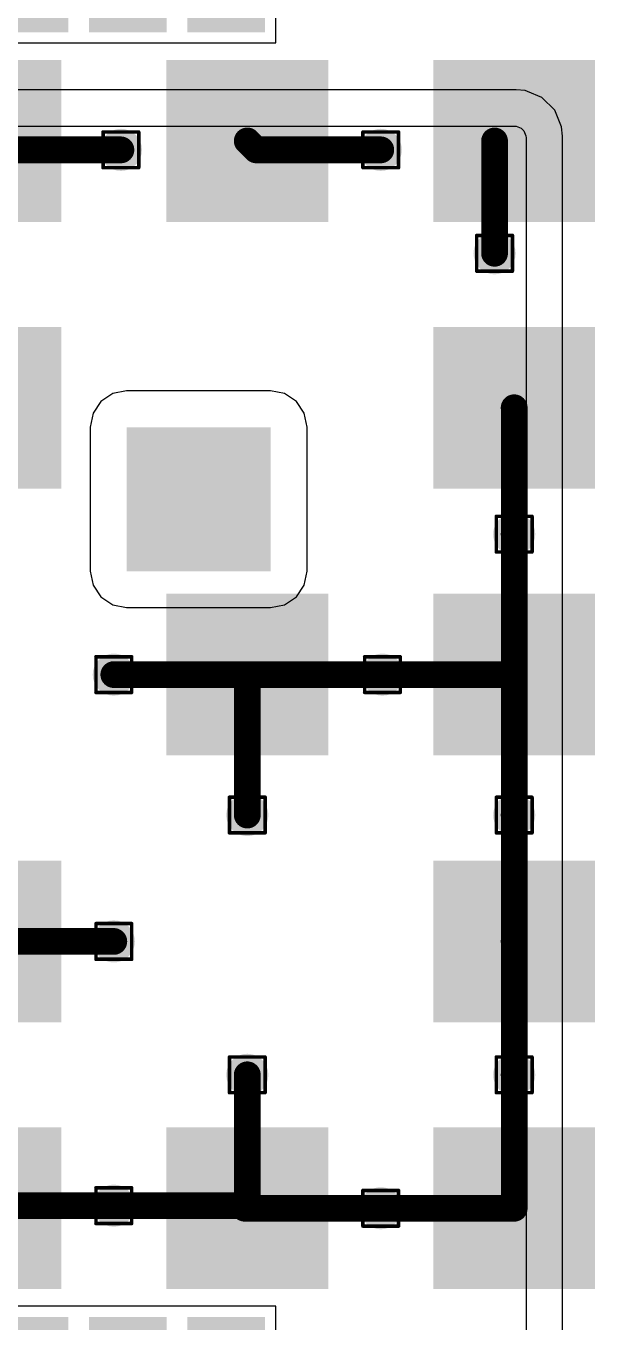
# Model space of a CAD drawing. Header units: inches. Extents: x -40 to 219, y 2 to 133.
# Drawn here: x 55.31 to 63.42, y 50.43 to 68.89 of the extents above; entities that cross this region are included whole.
import ezdxf

# ---------------------------------------------------------------- set-up
doc = ezdxf.new("R2010")
doc.units = ezdxf.units.IN
for name, color, linetype in [('Bottom Layer', 5, 'Continuous'), ('Drill Drawing', 1, 'Continuous'), ('Keep-Out Layer', 6, 'Continuous'), ('Top Layer', 1, 'Continuous'), ('Top Paste', 8, 'Continuous'), ('Top Solder', 216, 'Continuous'), ('Via Holes', 16, 'Continuous')]:
    doc.layers.add(name, color=color, linetype=linetype)

# ---------------------------------------------------------------- blocks, each defined once
blk = doc.blocks.new('A7672E__FASE__24')
at = {"layer": 'Keep-Out Layer'}
blk.add_hatch(color=6, dxfattribs=at).paths.add_polyline_path([(1.473, -4.133), (3.523, -4.133), (3.523, -2.083), (1.473, -2.083)])
at = {"layer": 'Top Layer'}
for points in [[(-6.55, -1.05), (-8.65, -1.05), (-8.65, 1.05), (-6.55, 1.05)], [(-2.75, -1.05), (-4.85, -1.05), (-4.85, 1.05), (-2.75, 1.05)], [(4.85, -1.05), (2.75, -1.05), (2.75, 1.05), (4.85, 1.05)], [(8.65, -1.05), (6.55, -1.05), (6.55, 1.05), (8.65, 1.05)], [(-6.55, -4.85), (-8.65, -4.85), (-8.65, -2.75), (-6.55, -2.75)], [(1.05, -2.75), (1.05, -4.85), (-1.05, -4.85), (-1.05, -2.75)], [(8.65, -4.85), (6.55, -4.85), (6.55, -2.75), (8.65, -2.75)], [(-6.55, -8.65), (-8.65, -8.65), (-8.65, -6.55), (-6.55, -6.55)], [(-2.75, -8.65), (-4.85, -8.65), (-4.85, -6.55), (-2.75, -6.55)], [(1.05, -8.65), (-1.05, -8.65), (-1.05, -6.55), (1.05, -6.55)], [(4.85, -8.65), (2.75, -8.65), (2.75, -6.55), (4.85, -6.55)], [(8.65, -8.65), (6.55, -8.65), (6.55, -6.55), (8.65, -6.55)]]:
    blk.add_hatch(color=1, dxfattribs=at).paths.add_polyline_path(points)
at = {"layer": 'Top Paste'}
for points in [[(-6.55, -1.05), (-8.65, -1.05), (-8.65, 1.05), (-6.55, 1.05)], [(-2.75, -1.05), (-4.85, -1.05), (-4.85, 1.05), (-2.75, 1.05)], [(4.85, -1.05), (2.75, -1.05), (2.75, 1.05), (4.85, 1.05)], [(8.65, -1.05), (6.55, -1.05), (6.55, 1.05), (8.65, 1.05)], [(-6.55, -4.85), (-8.65, -4.85), (-8.65, -2.75), (-6.55, -2.75)], [(1.05, -2.75), (1.05, -4.85), (-1.05, -4.85), (-1.05, -2.75)], [(8.65, -4.85), (6.55, -4.85), (6.55, -2.75), (8.65, -2.75)], [(-6.55, -8.65), (-8.65, -8.65), (-8.65, -6.55), (-6.55, -6.55)], [(-2.75, -8.65), (-4.85, -8.65), (-4.85, -6.55), (-2.75, -6.55)], [(1.05, -8.65), (-1.05, -8.65), (-1.05, -6.55), (1.05, -6.55)], [(4.85, -8.65), (2.75, -8.65), (2.75, -6.55), (4.85, -6.55)], [(8.65, -8.65), (6.55, -8.65), (6.55, -6.55), (8.65, -6.55)]]:
    blk.add_hatch(color=8, dxfattribs=at).paths.add_polyline_path(points)
at = {"layer": 'Top Solder'}
for points in [[(-6.448, -1.152), (-8.752, -1.152), (-8.752, 1.152), (-6.448, 1.152)], [(-2.648, -1.152), (-4.952, -1.152), (-4.952, 1.152), (-2.648, 1.152)], [(4.952, -1.152), (2.648, -1.152), (2.648, 1.152), (4.952, 1.152)], [(8.752, -1.152), (6.448, -1.152), (6.448, 1.152), (8.752, 1.152)], [(-10.452, -0.148), (-9.148, -0.148), (-9.148, -1.252), (-10.452, -1.252)], [(10.452, -1.252), (9.148, -1.252), (9.148, -0.148), (10.452, -0.148)], [(-10.452, -1.548), (-9.148, -1.548), (-9.148, -2.652), (-10.452, -2.652)], [(10.452, -2.652), (9.148, -2.652), (9.148, -1.548), (10.452, -1.548)], [(-6.448, -4.952), (-8.752, -4.952), (-8.752, -2.648), (-6.448, -2.648)], [(1.152, -2.648), (1.152, -4.952), (-1.152, -4.952), (-1.152, -2.648)], [(8.752, -4.952), (6.448, -4.952), (6.448, -2.648), (8.752, -2.648)], [(-10.452, -2.948), (-9.148, -2.948), (-9.148, -4.052), (-10.452, -4.052)], [(10.452, -4.052), (9.148, -4.052), (9.148, -2.948), (10.452, -2.948)], [(-6.448, -8.752), (-8.752, -8.752), (-8.752, -6.448), (-6.448, -6.448)], [(-2.648, -8.752), (-4.952, -8.752), (-4.952, -6.448), (-2.648, -6.448)], [(1.152, -8.752), (-1.152, -8.752), (-1.152, -6.448), (1.152, -6.448)], [(4.952, -8.752), (2.648, -8.752), (2.648, -6.448), (4.952, -6.448)], [(8.752, -8.752), (6.448, -8.752), (6.448, -6.448), (8.752, -6.448)]]:
    blk.add_hatch(color=216, dxfattribs=at).paths.add_polyline_path(points)

msp = doc.modelspace()

# ---------------------------------------------------------------- hatches: boundary and pattern name
at = {"layer": 'Bottom Layer'}
h = msp.add_hatch(color=5, dxfattribs=at)
edge = h.paths.add_edge_path()
edge.add_arc((56.665, 67.12), 0.3, 0, 360)
h = msp.add_hatch(color=5, dxfattribs=at)
edge = h.paths.add_edge_path()
edge.add_arc((60.365, 67.12), 0.3, 0, 360)
h = msp.add_hatch(color=5, dxfattribs=at)
edge = h.paths.add_edge_path()
edge.add_arc((61.985, 65.647), 0.3, 0, 360)
h = msp.add_hatch(color=5, dxfattribs=at)
edge = h.paths.add_edge_path()
edge.add_arc((62.265, 61.647), 0.3, 0, 360)
h = msp.add_hatch(color=5, dxfattribs=at)
edge = h.paths.add_edge_path()
edge.add_arc((56.564, 59.647), 0.3, 0, 360)
h = msp.add_hatch(color=5, dxfattribs=at)
edge = h.paths.add_edge_path()
edge.add_arc((60.389, 59.647), 0.3, 0, 360)
h = msp.add_hatch(color=5, dxfattribs=at)
edge = h.paths.add_edge_path()
edge.add_arc((58.465, 57.647), 0.3, 0, 360)
h = msp.add_hatch(color=5, dxfattribs=at)
edge = h.paths.add_edge_path()
edge.add_arc((62.265, 57.647), 0.3, 0, 360)
h = msp.add_hatch(color=5, dxfattribs=at)
edge = h.paths.add_edge_path()
edge.add_arc((56.564, 55.847), 0.3, 0, 360)
h = msp.add_hatch(color=5, dxfattribs=at)
edge = h.paths.add_edge_path()
edge.add_arc((58.465, 53.947), 0.3, 0, 360)
h = msp.add_hatch(color=5, dxfattribs=at)
edge = h.paths.add_edge_path()
edge.add_arc((62.265, 53.947), 0.3, 0, 360)
h = msp.add_hatch(color=5, dxfattribs=at)
edge = h.paths.add_edge_path()
edge.add_arc((56.564, 52.084), 0.3, 0, 360)
h = msp.add_hatch(color=5, dxfattribs=at)
edge = h.paths.add_edge_path()
edge.add_arc((60.365, 52.047), 0.3, 0, 360)
at = {"layer": 'Top Layer'}
h = msp.add_hatch(color=1, dxfattribs=at)
edge = h.paths.add_edge_path()
edge.add_arc((56.665, 67.12), 0.3, 0, 360)
h = msp.add_hatch(color=1, dxfattribs=at)
edge = h.paths.add_edge_path()
edge.add_arc((60.365, 67.12), 0.3, 0, 360)
h = msp.add_hatch(color=1, dxfattribs=at)
edge = h.paths.add_edge_path()
edge.add_arc((61.985, 65.647), 0.3, 0, 360)
h = msp.add_hatch(color=1, dxfattribs=at)
edge = h.paths.add_edge_path()
edge.add_arc((62.265, 61.647), 0.3, 0, 360)
h = msp.add_hatch(color=1, dxfattribs=at)
edge = h.paths.add_edge_path()
edge.add_arc((56.564, 59.647), 0.3, 0, 360)
h = msp.add_hatch(color=1, dxfattribs=at)
edge = h.paths.add_edge_path()
edge.add_arc((60.389, 59.647), 0.3, 0, 360)
h = msp.add_hatch(color=1, dxfattribs=at)
edge = h.paths.add_edge_path()
edge.add_arc((58.465, 57.647), 0.3, 0, 360)
h = msp.add_hatch(color=1, dxfattribs=at)
edge = h.paths.add_edge_path()
edge.add_arc((62.265, 57.647), 0.3, 0, 360)
h = msp.add_hatch(color=1, dxfattribs=at)
edge = h.paths.add_edge_path()
edge.add_arc((56.564, 55.847), 0.3, 0, 360)
h = msp.add_hatch(color=1, dxfattribs=at)
edge = h.paths.add_edge_path()
edge.add_arc((58.465, 53.947), 0.3, 0, 360)
h = msp.add_hatch(color=1, dxfattribs=at)
edge = h.paths.add_edge_path()
edge.add_arc((62.265, 53.947), 0.3, 0, 360)
h = msp.add_hatch(color=1, dxfattribs=at)
edge = h.paths.add_edge_path()
edge.add_arc((56.564, 52.084), 0.3, 0, 360)
h = msp.add_hatch(color=1, dxfattribs=at)
edge = h.paths.add_edge_path()
edge.add_arc((60.365, 52.047), 0.3, 0, 360)
at = {"layer": 'Via Holes'}
h = msp.add_hatch(color=7, dxfattribs=at)
edge = h.paths.add_edge_path()
edge.add_arc((56.665, 67.12), 0.15, 0, 360)
h = msp.add_hatch(color=7, dxfattribs=at)
edge = h.paths.add_edge_path()
edge.add_arc((60.365, 67.12), 0.15, 0, 360)
h = msp.add_hatch(color=7, dxfattribs=at)
edge = h.paths.add_edge_path()
edge.add_arc((61.985, 65.647), 0.15, 0, 360)
h = msp.add_hatch(color=7, dxfattribs=at)
edge = h.paths.add_edge_path()
edge.add_arc((62.265, 61.647), 0.15, 0, 360)
h = msp.add_hatch(color=7, dxfattribs=at)
edge = h.paths.add_edge_path()
edge.add_arc((56.564, 59.647), 0.15, 0, 360)
h = msp.add_hatch(color=7, dxfattribs=at)
edge = h.paths.add_edge_path()
edge.add_arc((60.389, 59.647), 0.15, 0, 360)
h = msp.add_hatch(color=7, dxfattribs=at)
edge = h.paths.add_edge_path()
edge.add_arc((58.465, 57.647), 0.15, 0, 360)
h = msp.add_hatch(color=7, dxfattribs=at)
edge = h.paths.add_edge_path()
edge.add_arc((62.265, 57.647), 0.15, 0, 360)
h = msp.add_hatch(color=7, dxfattribs=at)
edge = h.paths.add_edge_path()
edge.add_arc((56.564, 55.847), 0.15, 0, 360)
h = msp.add_hatch(color=7, dxfattribs=at)
edge = h.paths.add_edge_path()
edge.add_arc((58.465, 53.947), 0.15, 0, 360)
h = msp.add_hatch(color=7, dxfattribs=at)
edge = h.paths.add_edge_path()
edge.add_arc((62.265, 53.947), 0.15, 0, 360)
h = msp.add_hatch(color=7, dxfattribs=at)
edge = h.paths.add_edge_path()
edge.add_arc((56.564, 52.084), 0.15, 0, 360)
h = msp.add_hatch(color=7, dxfattribs=at)
edge = h.paths.add_edge_path()
edge.add_arc((60.365, 52.047), 0.15, 0, 360)

# ---------------------------------------------------------------- linework, layer by layer
at = {"layer": 'Bottom Layer'}
for p, q in [((62.292, 67.977), (43.768, 67.977)), ((62.293, 67.977), (62.292, 67.977)), ((62.292, 67.977), (62.292, 67.977)), ((62.292, 67.977), (62.292, 67.977)), ((62.421, 67.965), (62.293, 67.977)), ((62.455, 67.951), (62.421, 67.965)), ((62.659, 67.866), (62.455, 67.951)), ((62.842, 67.684), (62.659, 67.866)), ((62.94, 67.446), (62.842, 67.684)), ((53.755, 67.459), (62.267, 67.459)), ((62.267, 67.459), (62.294, 67.457)), ((62.294, 67.457), (62.366, 67.427)), ((62.366, 67.427), (62.402, 67.391)), ((62.402, 67.391), (62.432, 67.319)), ((62.953, 67.317), (62.94, 67.446)), ((62.432, 67.319), (62.435, 67.292)), ((62.435, 67.292), (62.435, 49.283)), ((62.953, 49.283), (62.953, 67.317)), ((56.747, 63.689), (56.549, 63.649)), ((58.797, 63.689), (56.747, 63.689)), ((58.996, 63.649), (58.797, 63.689)), ((56.381, 63.537), (56.269, 63.369)), ((56.549, 63.649), (56.381, 63.537)), ((59.164, 63.537), (58.996, 63.649)), ((59.276, 63.369), (59.164, 63.537)), ((56.269, 63.369), (56.229, 63.171)), ((59.315, 63.171), (59.276, 63.369)), ((56.229, 63.171), (56.229, 61.121)), ((59.315, 61.121), (59.315, 63.171)), ((56.229, 61.121), (56.269, 60.922)), ((59.276, 60.922), (59.315, 61.121)), ((56.269, 60.922), (56.381, 60.754)), ((59.164, 60.754), (59.276, 60.922)), ((56.381, 60.754), (56.549, 60.642)), ((58.996, 60.642), (59.164, 60.754)), ((56.549, 60.642), (56.747, 60.603)), ((56.747, 60.603), (58.797, 60.603)), ((58.797, 60.603), (58.996, 60.642))]:
    msp.add_line(p, q, dxfattribs=at)
at = {"layer": 'Drill Drawing', "const_width": 0.0508}
for points in [[(56.411, 67.374), (56.919, 67.374)], [(56.411, 66.866), (56.411, 67.374)], [(56.919, 66.866), (56.919, 67.374)], [(60.111, 67.374), (60.619, 67.374)], [(60.111, 66.866), (60.111, 67.374)], [(60.619, 66.866), (60.619, 67.374)], [(56.411, 66.866), (56.919, 66.866)], [(60.111, 66.866), (60.619, 66.866)], [(61.731, 65.901), (62.239, 65.901)], [(61.731, 65.393), (61.731, 65.901)], [(62.239, 65.393), (62.239, 65.901)], [(61.731, 65.393), (62.239, 65.393)], [(62.011, 61.901), (62.519, 61.901)], [(62.011, 61.393), (62.011, 61.901)], [(62.519, 61.393), (62.519, 61.901)], [(62.011, 61.393), (62.519, 61.393)], [(56.31, 59.901), (56.818, 59.901)], [(56.31, 59.393), (56.31, 59.901)], [(56.818, 59.393), (56.818, 59.901)], [(60.135, 59.901), (60.643, 59.901)], [(60.135, 59.393), (60.135, 59.901)], [(60.643, 59.393), (60.643, 59.901)], [(56.31, 59.393), (56.818, 59.393)], [(60.135, 59.393), (60.643, 59.393)], [(58.211, 57.901), (58.719, 57.901)], [(58.211, 57.393), (58.211, 57.901)], [(58.719, 57.393), (58.719, 57.901)], [(62.011, 57.901), (62.519, 57.901)], [(62.011, 57.393), (62.011, 57.901)], [(62.519, 57.393), (62.519, 57.901)], [(58.211, 57.393), (58.719, 57.393)], [(62.011, 57.393), (62.519, 57.393)], [(56.31, 56.101), (56.818, 56.101)], [(56.31, 55.593), (56.31, 56.101)], [(56.818, 55.593), (56.818, 56.101)], [(56.31, 55.593), (56.818, 55.593)], [(58.211, 54.201), (58.719, 54.201)], [(58.211, 53.693), (58.211, 54.201)], [(58.719, 53.693), (58.719, 54.201)], [(62.011, 54.201), (62.519, 54.201)], [(62.011, 53.693), (62.011, 54.201)], [(62.519, 53.693), (62.519, 54.201)], [(58.211, 53.693), (58.719, 53.693)], [(62.011, 53.693), (62.519, 53.693)], [(56.31, 52.338), (56.818, 52.338)], [(56.31, 51.83), (56.31, 52.338)], [(56.818, 51.83), (56.818, 52.338)], [(60.111, 52.301), (60.619, 52.301)], [(60.111, 51.793), (60.111, 52.301)], [(60.619, 51.793), (60.619, 52.301)], [(56.31, 51.83), (56.818, 51.83)], [(60.111, 51.793), (60.619, 51.793)]]:
    msp.add_lwpolyline(points, dxfattribs=at)
at = {"layer": 'Drill Drawing', "const_width": 0.0254}
for points in [[(56.398, 67.374, 1), (56.423, 67.374, 1)], [(56.398, 67.374, 1), (56.423, 67.374, 1)], [(56.906, 67.374, 1), (56.931, 67.374, 1)], [(56.906, 67.374, 1), (56.931, 67.374, 1)], [(60.098, 67.374, 1), (60.123, 67.374, 1)], [(60.098, 67.374, 1), (60.123, 67.374, 1)], [(60.606, 67.374, 1), (60.631, 67.374, 1)], [(60.606, 67.374, 1), (60.631, 67.374, 1)], [(56.398, 66.866, 1), (56.423, 66.866, 1)], [(56.398, 66.866, 1), (56.423, 66.866, 1)], [(56.906, 66.866, 1), (56.931, 66.866, 1)], [(56.906, 66.866, 1), (56.931, 66.866, 1)], [(60.098, 66.866, 1), (60.123, 66.866, 1)], [(60.098, 66.866, 1), (60.123, 66.866, 1)], [(60.606, 66.866, 1), (60.631, 66.866, 1)], [(60.606, 66.866, 1), (60.631, 66.866, 1)], [(61.718, 65.901, 1), (61.744, 65.901, 1)], [(61.718, 65.901, 1), (61.744, 65.901, 1)], [(62.226, 65.901, 1), (62.252, 65.901, 1)], [(62.226, 65.901, 1), (62.252, 65.901, 1)], [(61.718, 65.393, 1), (61.744, 65.393, 1)], [(61.718, 65.393, 1), (61.744, 65.393, 1)], [(62.226, 65.393, 1), (62.252, 65.393, 1)], [(62.226, 65.393, 1), (62.252, 65.393, 1)], [(61.998, 61.901, 1), (62.023, 61.901, 1)], [(61.998, 61.901, 1), (62.023, 61.901, 1)], [(62.506, 61.901, 1), (62.531, 61.901, 1)], [(62.506, 61.901, 1), (62.531, 61.901, 1)], [(61.998, 61.393, 1), (62.023, 61.393, 1)], [(61.998, 61.393, 1), (62.023, 61.393, 1)], [(62.506, 61.393, 1), (62.531, 61.393, 1)], [(62.506, 61.393, 1), (62.531, 61.393, 1)], [(56.297, 59.901, 1), (56.323, 59.901, 1)], [(56.297, 59.901, 1), (56.323, 59.901, 1)], [(56.805, 59.901, 1), (56.831, 59.901, 1)], [(56.805, 59.901, 1), (56.831, 59.901, 1)], [(60.122, 59.901, 1), (60.147, 59.901, 1)], [(60.122, 59.901, 1), (60.147, 59.901, 1)], [(60.63, 59.901, 1), (60.655, 59.901, 1)], [(60.63, 59.901, 1), (60.655, 59.901, 1)], [(56.297, 59.393, 1), (56.323, 59.393, 1)], [(56.297, 59.393, 1), (56.323, 59.393, 1)], [(56.805, 59.393, 1), (56.831, 59.393, 1)], [(56.805, 59.393, 1), (56.831, 59.393, 1)], [(60.122, 59.393, 1), (60.147, 59.393, 1)], [(60.122, 59.393, 1), (60.147, 59.393, 1)], [(60.63, 59.393, 1), (60.655, 59.393, 1)], [(60.63, 59.393, 1), (60.655, 59.393, 1)], [(58.198, 57.901, 1), (58.223, 57.901, 1)], [(58.198, 57.901, 1), (58.223, 57.901, 1)], [(58.706, 57.901, 1), (58.731, 57.901, 1)], [(58.706, 57.901, 1), (58.731, 57.901, 1)], [(61.998, 57.901, 1), (62.023, 57.901, 1)], [(61.998, 57.901, 1), (62.023, 57.901, 1)], [(62.506, 57.901, 1), (62.531, 57.901, 1)], [(62.506, 57.901, 1), (62.531, 57.901, 1)], [(58.198, 57.393, 1), (58.223, 57.393, 1)], [(58.198, 57.393, 1), (58.223, 57.393, 1)], [(58.706, 57.393, 1), (58.731, 57.393, 1)], [(58.706, 57.393, 1), (58.731, 57.393, 1)], [(61.998, 57.393, 1), (62.023, 57.393, 1)], [(61.998, 57.393, 1), (62.023, 57.393, 1)], [(62.506, 57.393, 1), (62.531, 57.393, 1)], [(62.506, 57.393, 1), (62.531, 57.393, 1)], [(56.297, 56.101, 1), (56.323, 56.101, 1)], [(56.297, 56.101, 1), (56.323, 56.101, 1)], [(56.805, 56.101, 1), (56.831, 56.101, 1)], [(56.805, 56.101, 1), (56.831, 56.101, 1)], [(56.297, 55.593, 1), (56.323, 55.593, 1)], [(56.297, 55.593, 1), (56.323, 55.593, 1)], [(56.805, 55.593, 1), (56.831, 55.593, 1)], [(56.805, 55.593, 1), (56.831, 55.593, 1)], [(58.198, 54.201, 1), (58.223, 54.201, 1)], [(58.198, 54.201, 1), (58.223, 54.201, 1)], [(58.706, 54.201, 1), (58.731, 54.201, 1)], [(58.706, 54.201, 1), (58.731, 54.201, 1)], [(61.998, 54.201, 1), (62.023, 54.201, 1)], [(61.998, 54.201, 1), (62.023, 54.201, 1)], [(62.506, 54.201, 1), (62.531, 54.201, 1)], [(62.506, 54.201, 1), (62.531, 54.201, 1)], [(58.198, 53.693, 1), (58.223, 53.693, 1)], [(58.198, 53.693, 1), (58.223, 53.693, 1)], [(58.706, 53.693, 1), (58.731, 53.693, 1)], [(58.706, 53.693, 1), (58.731, 53.693, 1)], [(61.998, 53.693, 1), (62.023, 53.693, 1)], [(61.998, 53.693, 1), (62.023, 53.693, 1)], [(62.506, 53.693, 1), (62.531, 53.693, 1)], [(62.506, 53.693, 1), (62.531, 53.693, 1)], [(56.297, 52.338, 1), (56.323, 52.338, 1)], [(56.297, 52.338, 1), (56.323, 52.338, 1)], [(56.805, 52.338, 1), (56.831, 52.338, 1)], [(56.805, 52.338, 1), (56.831, 52.338, 1)], [(60.098, 52.301, 1), (60.123, 52.301, 1)], [(60.098, 52.301, 1), (60.123, 52.301, 1)], [(60.606, 52.301, 1), (60.631, 52.301, 1)], [(60.606, 52.301, 1), (60.631, 52.301, 1)], [(56.297, 51.83, 1), (56.323, 51.83, 1)], [(56.297, 51.83, 1), (56.323, 51.83, 1)], [(56.805, 51.83, 1), (56.831, 51.83, 1)], [(56.805, 51.83, 1), (56.831, 51.83, 1)], [(60.098, 51.793, 1), (60.123, 51.793, 1)], [(60.098, 51.793, 1), (60.123, 51.793, 1)], [(60.606, 51.793, 1), (60.631, 51.793, 1)], [(60.606, 51.793, 1), (60.631, 51.793, 1)]]:
    msp.add_lwpolyline(points, format="xyb", close=True, dxfattribs=at)
at = {"layer": 'Top Layer'}
for p, q in [((58.869, 68.643), (58.869, 70.251)), ((53.859, 68.643), (58.869, 68.643)), ((56.747, 63.689), (56.549, 63.649)), ((58.797, 63.689), (56.747, 63.689)), ((58.996, 63.649), (58.797, 63.689)), ((56.381, 63.537), (56.269, 63.369)), ((56.549, 63.649), (56.381, 63.537)), ((59.164, 63.537), (58.996, 63.649)), ((59.276, 63.369), (59.164, 63.537)), ((56.269, 63.369), (56.229, 63.171)), ((59.315, 63.171), (59.276, 63.369)), ((56.229, 63.171), (56.229, 61.121)), ((59.315, 61.121), (59.315, 63.171)), ((56.229, 61.121), (56.269, 60.922)), ((59.276, 60.922), (59.315, 61.121)), ((56.269, 60.922), (56.381, 60.754)), ((59.164, 60.754), (59.276, 60.922)), ((56.381, 60.754), (56.549, 60.642)), ((58.996, 60.642), (59.164, 60.754)), ((56.549, 60.642), (56.747, 60.603)), ((56.747, 60.603), (58.797, 60.603)), ((58.797, 60.603), (58.996, 60.642)), ((58.869, 50.651), (50.461, 50.651)), ((58.869, 49.079), (58.869, 50.651))]:
    msp.add_line(p, q, dxfattribs=at)
at = {"layer": 'Top Layer', "const_width": 0.381}
for points in [[(58.465, 67.247), (58.592, 67.12)], [(61.985, 65.647), (61.985, 67.247)], [(54.792, 67.12), (56.665, 67.12)], [(58.592, 67.12), (60.365, 67.12)], [(62.265, 61.647), (62.265, 63.447)], [(62.265, 59.647), (62.265, 61.647)], [(56.564, 59.647), (58.465, 59.647)], [(58.465, 57.647), (58.465, 59.647)], [(58.465, 59.647), (60.389, 59.647)], [(60.389, 59.647), (62.265, 59.647)], [(62.265, 57.647), (62.265, 59.647)], [(62.265, 55.847), (62.265, 57.647)], [(54.665, 55.847), (56.564, 55.847)], [(62.265, 53.947), (62.265, 55.847)], [(58.465, 52.047), (58.465, 53.947)], [(62.265, 52.047), (62.265, 53.947)], [(54.701, 52.084), (56.564, 52.084)], [(56.564, 52.084), (58.428, 52.084)], [(58.428, 52.047), (58.465, 52.047)], [(58.465, 52.047), (60.365, 52.047)], [(60.365, 52.047), (62.265, 52.047)]]:
    msp.add_lwpolyline(points, dxfattribs=at)
at = {"layer": 'Top Layer', "const_width": 0.191}
for points in [[(58.369, 67.247, 1), (58.56, 67.247, 1)], [(61.89, 67.247, 1), (62.08, 67.247, 1)], [(56.569, 67.12, 1), (56.76, 67.12, 1)], [(58.496, 67.12, 1), (58.687, 67.12, 1)], [(58.496, 67.12, 1), (58.687, 67.12, 1)], [(60.269, 67.12, 1), (60.46, 67.12, 1)], [(61.89, 65.647, 1), (62.08, 65.647, 1)], [(62.169, 63.447, 1), (62.36, 63.447, 1)], [(62.169, 61.647, 1), (62.36, 61.647, 1)], [(62.169, 61.647, 1), (62.36, 61.647, 1)], [(56.469, 59.647, 1), (56.659, 59.647, 1)], [(58.369, 59.647, 1), (58.56, 59.647, 1)], [(58.369, 59.647, 1), (58.56, 59.647, 1)], [(58.369, 59.647, 1), (58.56, 59.647, 1)], [(60.293, 59.647, 1), (60.484, 59.647, 1)], [(60.293, 59.647, 1), (60.484, 59.647, 1)], [(62.169, 59.647, 1), (62.36, 59.647, 1)], [(62.169, 59.647, 1), (62.36, 59.647, 1)], [(62.169, 59.647, 1), (62.36, 59.647, 1)], [(58.369, 57.647, 1), (58.56, 57.647, 1)], [(62.169, 57.647, 1), (62.36, 57.647, 1)], [(62.169, 57.647, 1), (62.36, 57.647, 1)], [(56.469, 55.847, 1), (56.659, 55.847, 1)], [(62.169, 55.847, 1), (62.36, 55.847, 1)], [(62.169, 55.847, 1), (62.36, 55.847, 1)], [(58.369, 53.947, 1), (58.56, 53.947, 1)], [(62.169, 53.947, 1), (62.36, 53.947, 1)], [(62.169, 53.947, 1), (62.36, 53.947, 1)], [(56.469, 52.084, 1), (56.659, 52.084, 1)], [(56.469, 52.084, 1), (56.659, 52.084, 1)], [(58.333, 52.084, 1), (58.523, 52.084, 1)], [(58.333, 52.047, 1), (58.523, 52.047, 1)], [(58.369, 52.047, 1), (58.56, 52.047, 1)], [(58.369, 52.047, 1), (58.56, 52.047, 1)], [(58.369, 52.047, 1), (58.56, 52.047, 1)], [(60.269, 52.047, 1), (60.46, 52.047, 1)], [(60.269, 52.047, 1), (60.46, 52.047, 1)], [(62.169, 52.047, 1), (62.36, 52.047, 1)], [(62.169, 52.047, 1), (62.36, 52.047, 1)]]:
    msp.add_lwpolyline(points, format="xyb", close=True, dxfattribs=at)

# ---------------------------------------------------------------- block references
at = {"rotation": 90}
msp.add_blockref('A7672E__FASE__24', (54.665, 59.647), dxfattribs=at)

doc.saveas('drawing.dxf')
